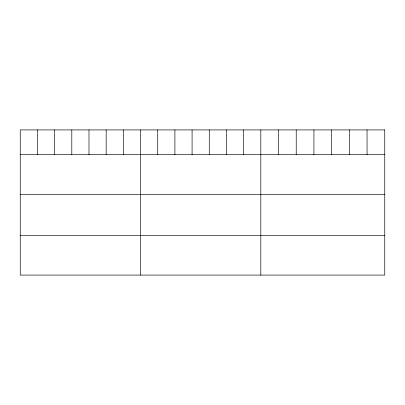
<?xml version="1.0" encoding="UTF-8"?>
<svg xmlns="http://www.w3.org/2000/svg" width="405" height="405" viewBox="0 0 405 405"><rect width="100%" height="100%" fill="white"/><g stroke="black" fill="none" stroke-linecap="round" stroke-linejoin="round"><path stroke-width="0.61" d="M20.25 154.669L384.75 154.669M20.25 194.405L384.75 194.405M20.25 235.345L384.75 235.345M367.046 129.919L367.046 154.669M349.343 129.919L349.343 154.669M331.639 129.919L331.639 154.669M313.931 129.919L313.931 154.669M296.227 129.919L296.227 154.669M278.524 129.919L278.524 154.669M260.82 129.919L260.82 275.081M243.638 129.919L243.638 154.669M226.451 129.919L226.451 154.669M209.269 129.919L209.269 154.669M192.086 129.919L192.086 154.669M174.904 129.919L174.904 154.669M157.717 129.919L157.717 154.669M140.535 129.919L140.535 275.081M123.353 129.919L123.353 154.669M106.166 129.919L106.166 154.669M88.984 129.919L88.984 154.669M71.801 129.919L71.801 154.669M54.619 129.919L54.619 154.669M37.432 129.919L37.432 154.669M384.75 129.919L20.25 129.919L20.25 275.081L384.75 275.081L384.75 129.919"/></g></svg>
